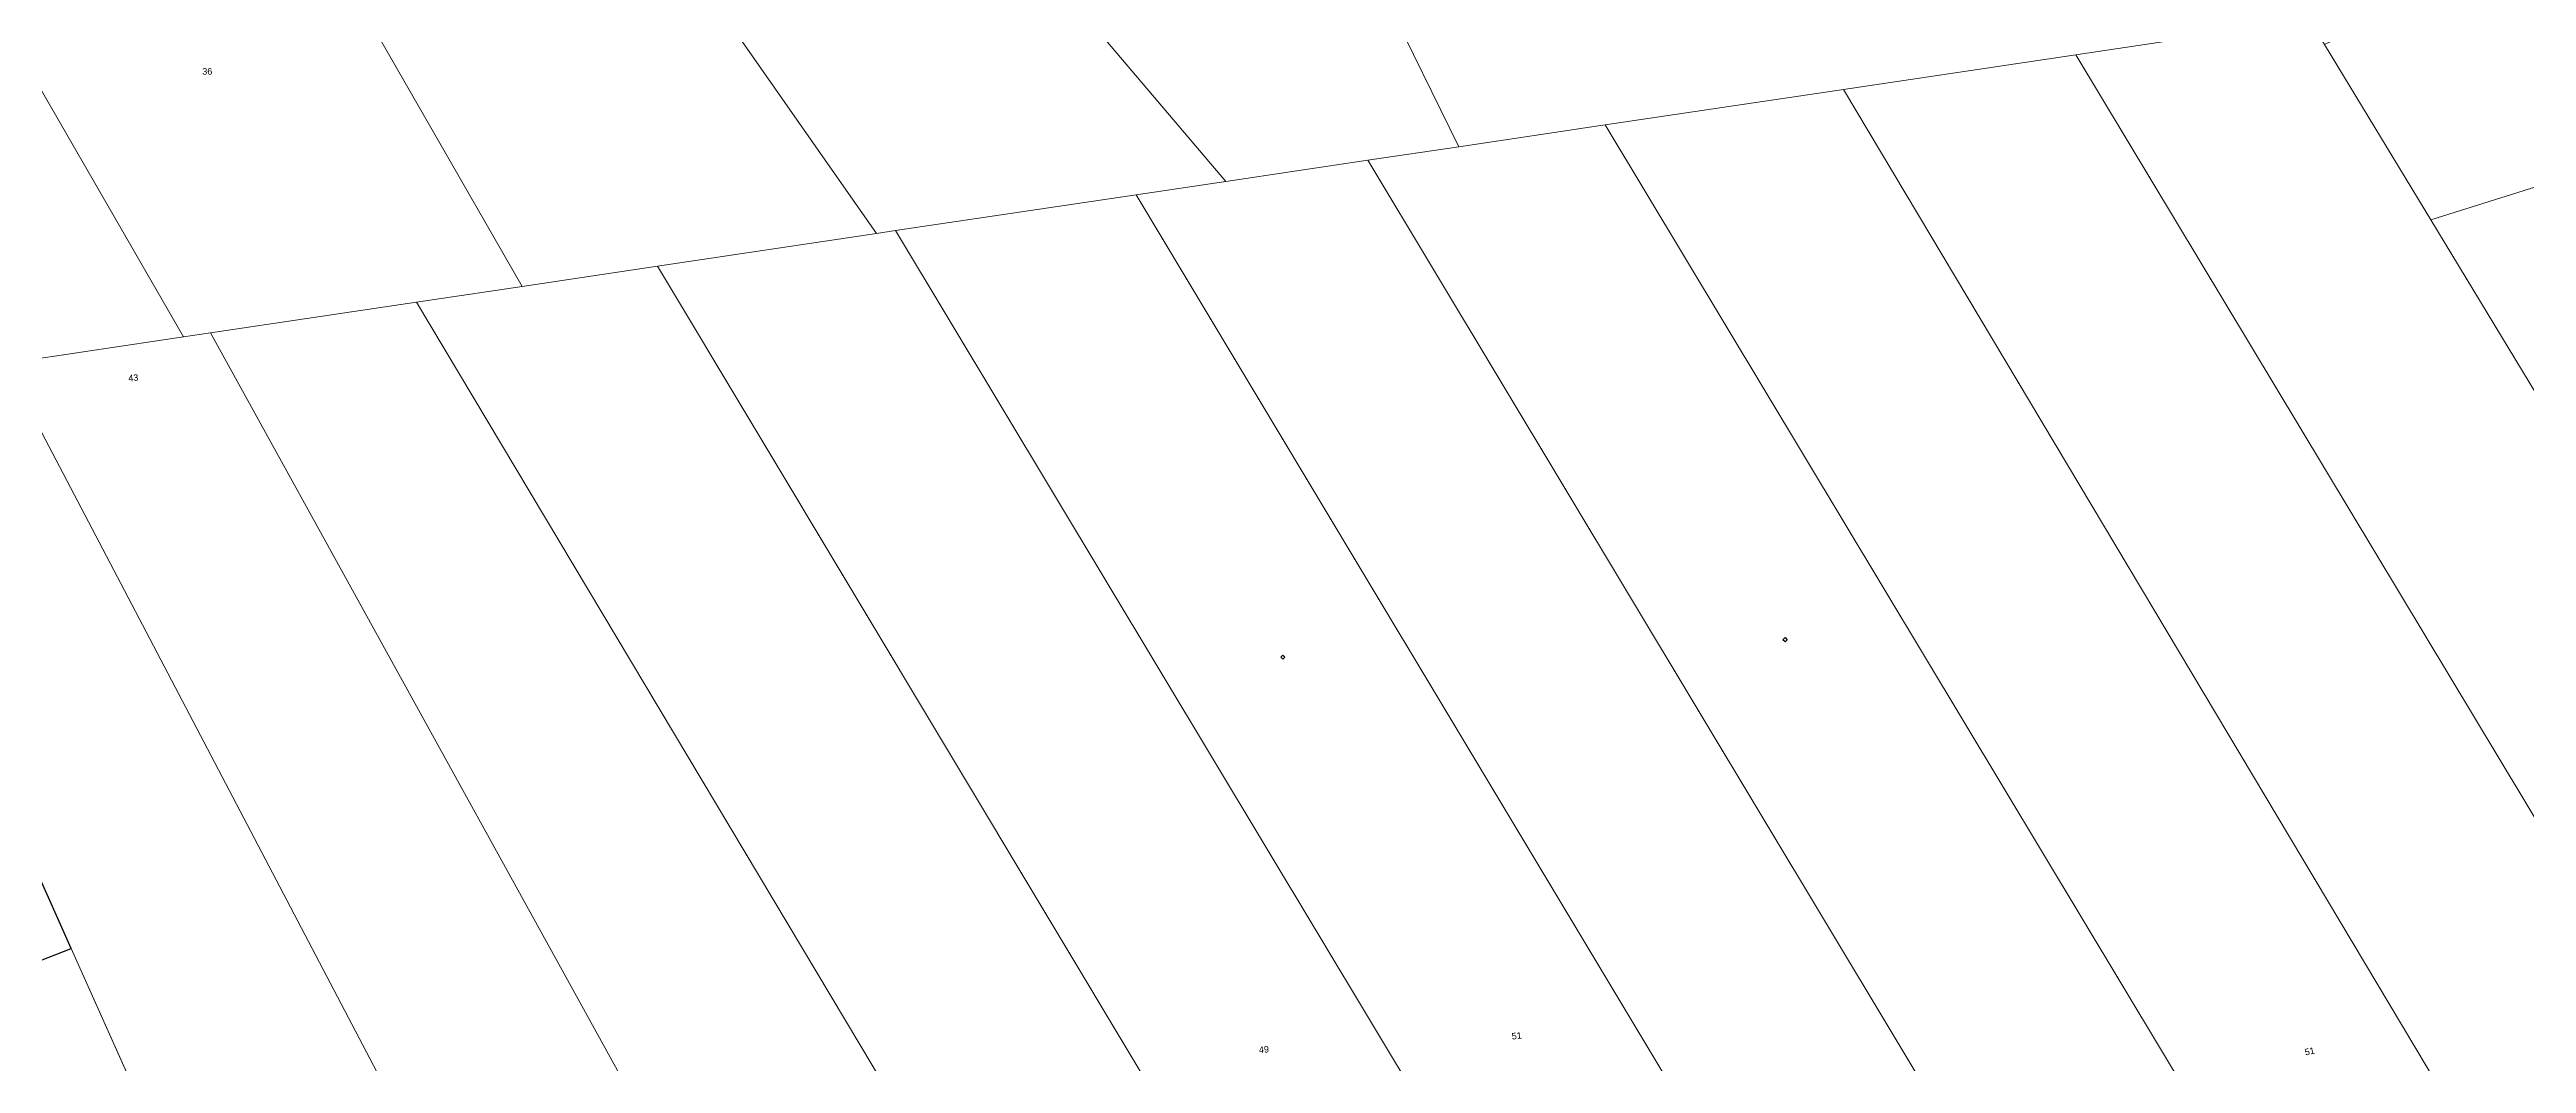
# Model space of a CAD drawing. Header units: metres. Extents: x 301589 to 305563, y 6268713 to 6270518.
# Drawn here: x 304526 to 305214, y 6269593 to 6269874 of the extents above; entities that cross this region are included whole.
import ezdxf
from ezdxf.enums import TextEntityAlignment as Align

# ---------------------------------------------------------------- set-up
doc = ezdxf.new("R2010")
doc.units = ezdxf.units.M
doc.layers.get('0').update_dxf_attribs({"color": 6})
doc.layers.add('_User Miscellaneous12', color=7, linetype='Continuous')
doc.layers.add('Services_SP_EXT', color=7, linetype='Continuous')
doc.layers.add('Cadastre Land Parcels_SP_EXT', color=7, linetype='Continuous', lineweight=5)
doc.styles.get("Standard").update_dxf_attribs({"font": 'arial.ttf'})

# ---------------------------------------------------------------- blocks, each defined once
blk = doc.blocks.new('CCP_EXT')
blk.add_wipeout([(0, 0.57), (0.57, 0), (0, -0.57), (-0.57, 0)])
blk.add_lwpolyline([(-0.57, 0), (0, 0.57), (0.57, 0), (0, -0.57), (-0.57, 0)])
at = {"flags": 1}
blk.add_attdef('Z', (0, 0), '', height=0.2, dxfattribs=at)
at = {"flags": 9}
for tag, p in [('CCP_TYPE', (0, 0)), ('CONSTRUCTED_VOLTAGE', (0, -0.2)), ('OPERATING_VOLTAGE', (0, -0.6)), ('ORIENTATION', (0, -0.8)), ('OWNED_BY', (0, -1)), ('STATE', (0, -1.8)), ('NO_PHASES', (0, -0.4)), ('USAGE', (0, -1.2)), ('LEGEND', (0, -1.4)), ('LIFE_SUPPORT', (0, -1.6)), ('NOTES', (0, -2))]:
    blk.add_attdef(tag, text='', height=0.2, dxfattribs=at).set_placement(p, align=Align.MIDDLE_LEFT)

msp = doc.modelspace()

# ---------------------------------------------------------------- linework, layer by layer
at = {"layer": '_User Miscellaneous12', "linetype": 'Continuous'}
msp.add_lwpolyline([(304209.389, 6269568.217), (304246.113, 6269512.711), (304411.245, 6269577.172), (304532.255, 6269624.473), (304505.67, 6269683.99)], dxfattribs=at)
at = {"layer": 'Cadastre Land Parcels_SP_EXT', "linetype": 'Continuous'}
for points in [[(304742.926, 6270063.086), (304698.824, 6270082.553), (304658.734, 6270066.367), (304853.04, 6269837.57), (304892.433, 6269843.456), (304917.743, 6269847.216), (304877.585, 6269929.121), (304740.761, 6270057.212), (304742.926, 6270063.086)], [(304853.04, 6269837.57), (304658.734, 6270066.367), (304601.866, 6270043.376), (304755.995, 6269823.105), (304761.275, 6269823.891), (304828.09, 6269833.883), (304853.04, 6269837.57)], [(304695.147, 6269814.01), (304755.995, 6269823.105), (304601.866, 6270043.376), (304537.545, 6270017.394), (304657.544, 6269808.398), (304695.147, 6269814.01)], [(304657.544, 6269808.398), (304537.545, 6270017.394), (304454.247, 6269983.7), (304563.394, 6269794.368), (304570.971, 6269795.502), (304628.201, 6269804.022), (304657.544, 6269808.398)], [(305477.472, 6269918.071), (305425.114, 6270002.005), (305158.258, 6269875.645), (305187.794, 6269826.915), (305302.4, 6269862.953), (305390.42, 6269890.663), (305477.472, 6269918.071)], [(304563.394, 6269794.368), (304454.247, 6269983.7), (304361.257, 6269946.172), (304407.484, 6269866.55), (304431.634, 6269824.992), (304458.438, 6269778.708), (304514.009, 6269787.001), (304563.394, 6269794.368)], [(305318.832, 6269610.614), (305187.794, 6269826.915), (305158.258, 6269875.645), (305154.1, 6269882.462), (305089.126, 6269872.755), (305255.324, 6269596.574), (305263.702, 6269596.527), (305277.664, 6269602.483), (305296.569, 6269609.207), (305312.551, 6269608.816), (305318.832, 6269610.614)], [(305224.024, 6269586.707), (305241.797, 6269589.277), (305255.324, 6269596.574), (305089.126, 6269872.755), (305024.601, 6269863.111), (305190.196, 6269585.632), (305224.024, 6269586.707)], [(305192.502, 6269581.769), (305190.196, 6269585.632), (305024.601, 6269863.111), (304958.352, 6269853.238), (305124.281, 6269577.32), (305127.373, 6269572.179), (305192.502, 6269581.769)], [(305381.347, 6269628.033), (305390.455, 6269631.935), (305395.889, 6269633.606), (305302.4, 6269862.953), (305187.794, 6269826.915), (305318.832, 6269610.614), (305381.347, 6269628.033)], [(305063.729, 6269572.098), (305095.943, 6269573.345), (305124.281, 6269577.32), (304958.352, 6269853.238), (304917.743, 6269847.216), (304892.433, 6269843.456), (305056.331, 6269570.537), (305063.729, 6269572.098)], [(305050.486, 6269568.7), (305056.331, 6269570.537), (304892.433, 6269843.456), (304853.04, 6269837.57), (304828.09, 6269833.883), (304976.357, 6269586.755), (304981.502, 6269578.179), (304989.751, 6269576.814), (304994.933, 6269572.947), (304997.024, 6269568.372), (305005.629, 6269564.058), (305050.486, 6269568.7)], [(304976.357, 6269586.755), (304828.09, 6269833.883), (304761.275, 6269823.891), (304907.817, 6269579.92), (304976.357, 6269586.755)], [(304875.652, 6269556.538), (304873.209, 6269578.424), (304907.817, 6269579.92), (304761.275, 6269823.891), (304755.995, 6269823.105), (304695.147, 6269814.01), (304856.843, 6269544.42), (304875.652, 6269556.538)], [(304848.123, 6269541.782), (304856.843, 6269544.42), (304695.147, 6269814.01), (304657.544, 6269808.398), (304628.201, 6269804.022), (304790.899, 6269531.607), (304848.123, 6269541.782)], [(304628.201, 6269804.022), (304570.971, 6269795.502), (304719.031, 6269527.129), (304733.257, 6269532.006), (304741.555, 6269531.24), (304790.899, 6269531.607), (304628.201, 6269804.022)], [(304677.048, 6269517.325), (304719.031, 6269527.129), (304570.971, 6269795.502), (304563.394, 6269794.368), (304514.009, 6269787.001), (304658.336, 6269511.571), (304677.048, 6269517.325)], [(304601.565, 6269469.478), (304532.255, 6269624.473), (304411.245, 6269577.172), (304461.985, 6269463.489), (304468.329, 6269449.273), (304601.565, 6269469.478)]]:
    msp.add_lwpolyline(points, close=True, dxfattribs=at)
for points in [[(304877.585, 6269929.121), (304917.743, 6269847.216), (304958.352, 6269853.238), (305024.601, 6269863.111), (305089.126, 6269872.755), (305154.1, 6269882.462)], [(304505.67, 6269683.99), (304532.254, 6269624.473), (304588.502, 6269498.69), (304619.045, 6269503.458), (304628.193, 6269503.894), (304658.336, 6269511.571), (304514.009, 6269787.001), (304458.438, 6269778.708), (304479.892, 6269741.655)]]:
    msp.add_lwpolyline(points, dxfattribs=at)

# ---------------------------------------------------------------- texts
at = {"layer": 'Defpoints'}
msp.add_text('36', height=1.8, dxfattribs=at).set_placement((304568.65, 6269867.231))
for s, rotation, p in [('43', 5.94152, (304548.201, 6269781.956)), ('49', 5.914946, (304862.293, 6269595.367)), ('51', 6.197878, (304932.521, 6269599.175)), ('51', 11.935603, (305152.919, 6269594.749))]:
    msp.add_text(s, height=1.8, rotation=rotation, dxfattribs=at).set_placement(p)

# ---------------------------------------------------------------- next in the draw order: block references
at = {"layer": 'Services_SP_EXT', "rotation": 90.0000000000002}
for p in [(305008.357, 6269710.254), (304868.816, 6269705.427)]:
    msp.add_blockref('CCP_EXT', p, dxfattribs=at)

# ---------------------------------------------------------------- next in the draw order: block references
for p in [(305008.357, 6269710.254), (304868.816, 6269705.427)]:
    msp.add_blockref('CCP_EXT', p, dxfattribs=at)

doc.saveas('drawing.dxf')
